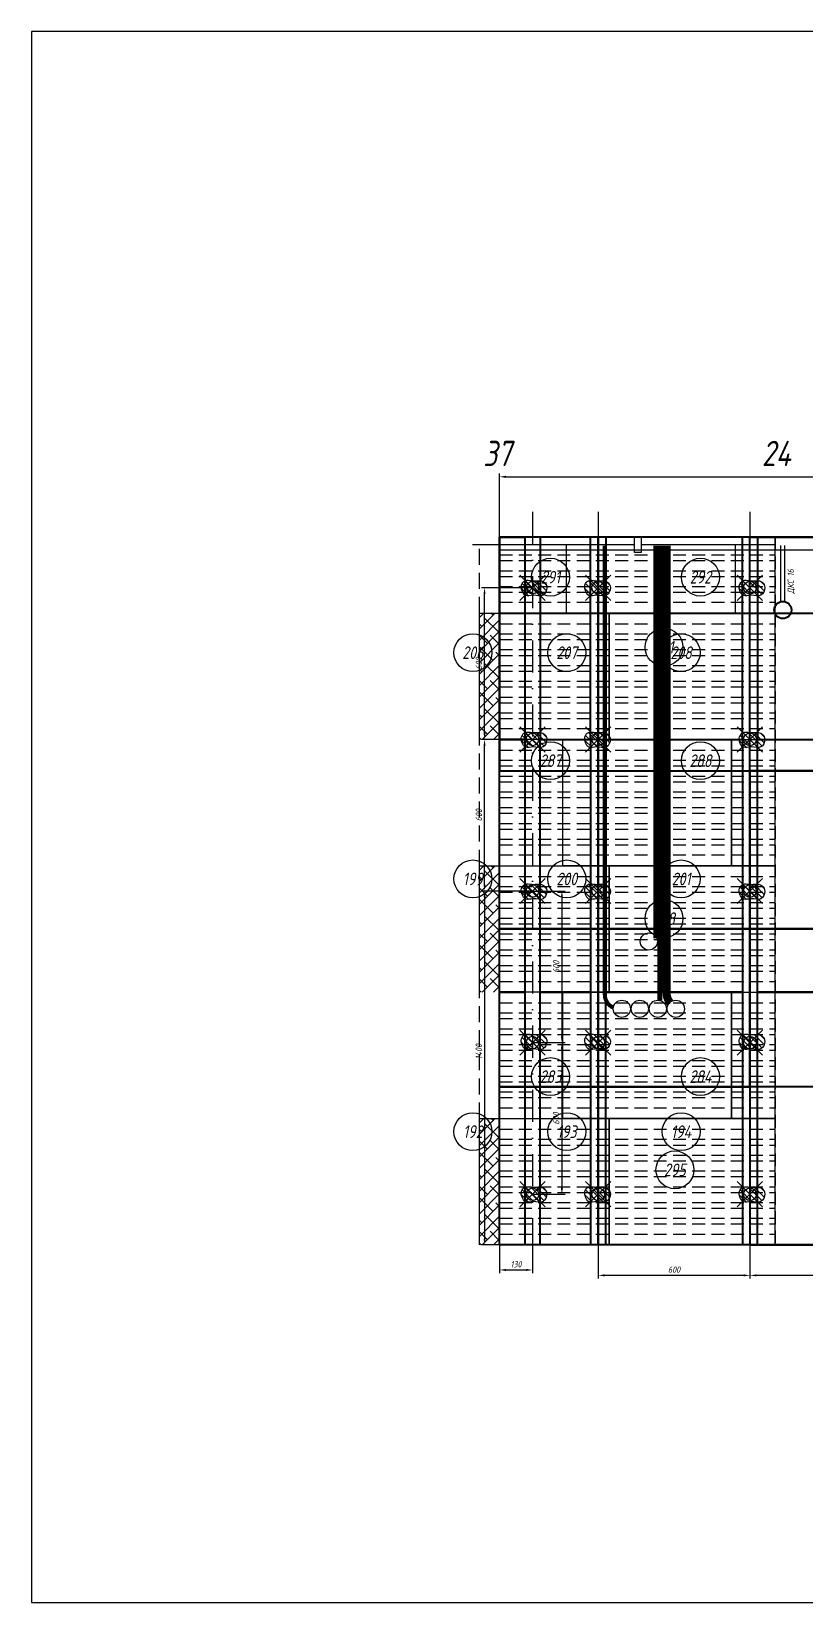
# Model space of a CAD drawing. Header units: millimetres. Extents: x -58926 to 122586, y -58688 to 8347.
# Drawn here: x 116193 to 119251, y -1320 to 4896 of the extents above; entities that cross this region are included whole.
import ezdxf
from ezdxf.enums import TextEntityAlignment as Align

# ---------------------------------------------------------------- set-up
doc = ezdxf.new("R2010")
doc.units = ezdxf.units.MM
doc.header["$PDMODE"] = 35
doc.header["$PDSIZE"] = 50
doc.linetypes.add('DASHDOT', pattern=[25.4, 12.7, -6.35, 0, -6.35])
doc.linetypes.add('DASHED', pattern=[19.05, 12.7, -6.35])
for name, color, linetype in [('01 Черновое', 7, 'Continuous'), ('02 Розетки', 7, 'Continuous'), ('02 ЭОМ и СС', 7, 'Continuous'), ('03 Потолок', 7, 'Continuous'), ('04 Освещение', 7, 'Continuous'), ('05 Слаботочка', 7, 'Continuous'), ('101 Крепление', 7, 'Continuous'), ('101 Крепление размеры', 7, 'Continuous'), ('102 Звукоизоляция', 7, 'Continuous'), ('103 ГВЛ слой 1', 7, 'Continuous'), ('104 ГВЛ слой 2', 7, 'Continuous')]:
    doc.layers.add(name, color=color, linetype=linetype)
doc.layers.add('100 noprint', color=1, linetype='Continuous', plot=False)
doc.styles.get("Standard").update_dxf_attribs({"font": 'arial.ttf'})
doc.styles.add('ГОСТ-ISOCPEUR', font='isocpeui.ttf', dxfattribs={"width": 0.8})
doc.dimstyles.new('ISO-25', dxfattribs={"dimtxt": 2.5, "dimasz": 2.5, "dimexe": 1.25, "dimexo": 0.625, "dimtad": 1, "dimtxsty": 'Standard', "dimcen": 2.5, "dimadec": 0, "dimazin": 0, "dimtfac": 1, "dimtmove": 0, "dimatfit": 3, "dimfxl": 1, "dimarcsym": 0})

# ---------------------------------------------------------------- blocks, each defined once
blk = doc.blocks.new('*D393')
at = {"layer": '101 Крепление размеры', "color": 0, "lineweight": -2}
for p, q in [((118174.7, 1495.2), (117972.5, 1495.2)), ((117985, 1470.2), (117985, 120.2)), ((118174.7, 95.2), (117972.5, 95.2))]:
    blk.add_line(p, q, dxfattribs=at)
at = {"layer": '101 Крепление размеры', "color": 0}
for points in [[(117989.2, 1470.2), (117980.9, 1470.2), (117985, 1495.2)], [(117980.9, 120.2), (117989.2, 120.2), (117985, 95.2)]]:
    blk.add_solid(points, dxfattribs=at)
at = {"layer": 'Defpoints', "color": 0}
for p in [(118174.7, 1495.2), (117985, 95.2), (118174.7, 95.2)]:
    blk.add_point(p, dxfattribs=at)
at = {"layer": '101 Крепление размеры', "color": 0, "insert": (117962.5, 859.7), "char_height": 25, "attachment_point": 5, "rotation": 90, "style": 'ГОСТ-ISOCPEUR'}
blk.add_mtext('1400', dxfattribs=at)
blk = doc.blocks.new('*D394')
at = {"layer": '101 Крепление размеры', "color": 0, "lineweight": -2}
for p, q in [((118174.7, 2095.2), (117972.5, 2095.2)), ((117985, 1520.2), (117985, 2070.2)), ((118174.7, 1495.2), (117972.5, 1495.2))]:
    blk.add_line(p, q, dxfattribs=at)
at = {"layer": '101 Крепление размеры', "color": 0}
for points in [[(117989.2, 2070.2), (117980.9, 2070.2), (117985, 2095.2)], [(117980.9, 1520.2), (117989.2, 1520.2), (117985, 1495.2)]]:
    blk.add_solid(points, dxfattribs=at)
at = {"layer": 'Defpoints', "color": 0}
for p in [(117985, 2095.2), (118174.7, 2095.2), (118174.7, 1495.2)]:
    blk.add_point(p, dxfattribs=at)
at = {"layer": '101 Крепление размеры', "color": 0, "insert": (117962.5, 1795.2), "char_height": 25, "attachment_point": 5, "rotation": 90, "style": 'ГОСТ-ISOCPEUR'}
blk.add_mtext('600', dxfattribs=at)
blk = doc.blocks.new('*D395')
at = {"layer": '101 Крепление размеры', "color": 0, "lineweight": -2}
for p, q in [((118174.7, 2695.2), (117972.5, 2695.2)), ((117985, 2120.2), (117985, 2670.2)), ((118174.7, 2095.2), (117972.5, 2095.2))]:
    blk.add_line(p, q, dxfattribs=at)
at = {"layer": '101 Крепление размеры', "color": 0}
for points in [[(117989.2, 2670.2), (117980.9, 2670.2), (117985, 2695.2)], [(117980.9, 2120.2), (117989.2, 2120.2), (117985, 2095.2)]]:
    blk.add_solid(points, dxfattribs=at)
at = {"layer": 'Defpoints', "color": 0}
for p in [(117985, 2695.2), (118174.7, 2695.2), (118174.7, 2095.2)]:
    blk.add_point(p, dxfattribs=at)
at = {"layer": '101 Крепление размеры', "color": 0, "insert": (117962.5, 2395.2), "char_height": 25, "attachment_point": 5, "rotation": 90, "style": 'ГОСТ-ISOCPEUR'}
blk.add_mtext('600', dxfattribs=at)
blk = doc.blocks.new('*D396')
at = {"layer": '101 Крепление размеры', "color": 0, "lineweight": -2}
for p, q in [((118174.1, 1495.2), (118303.4, 1495.2)), ((118290.9, 1470.2), (118290.9, 920.2)), ((118174.7, 895.2), (118303.4, 895.2))]:
    blk.add_line(p, q, dxfattribs=at)
at = {"layer": '101 Крепление размеры', "color": 0}
for points in [[(118295.1, 1470.2), (118286.7, 1470.2), (118290.9, 1495.2)], [(118286.7, 920.2), (118295.1, 920.2), (118290.9, 895.2)]]:
    blk.add_solid(points, dxfattribs=at)
at = {"layer": 'Defpoints', "color": 0}
for p in [(118174.1, 1495.2), (118174.7, 895.2), (118290.9, 895.2)]:
    blk.add_point(p, dxfattribs=at)
at = {"layer": '101 Крепление размеры', "color": 0, "insert": (118268.4, 1195.2), "char_height": 25, "attachment_point": 5, "rotation": 90, "style": 'ГОСТ-ISOCPEUR'}
blk.add_mtext('600', dxfattribs=at)
blk = doc.blocks.new('*D397')
at = {"layer": '101 Крепление размеры', "color": 0, "lineweight": -2}
for p, q in [((118174.7, 895.2), (118303.4, 895.2)), ((118290.9, 870.2), (118290.9, 320.2)), ((118174.7, 295.2), (118303.4, 295.2))]:
    blk.add_line(p, q, dxfattribs=at)
at = {"layer": '101 Крепление размеры', "color": 0}
for points in [[(118295.1, 870.2), (118286.7, 870.2), (118290.9, 895.2)], [(118286.7, 320.2), (118295.1, 320.2), (118290.9, 295.2)]]:
    blk.add_solid(points, dxfattribs=at)
at = {"layer": 'Defpoints', "color": 0}
for p in [(118174.7, 895.2), (118174.7, 295.2), (118290.9, 295.2)]:
    blk.add_point(p, dxfattribs=at)
at = {"layer": '101 Крепление размеры', "color": 0, "insert": (118268.4, 595.2), "char_height": 25, "attachment_point": 5, "rotation": 90, "style": 'ГОСТ-ISOCPEUR'}
blk.add_mtext('600', dxfattribs=at)
blk = doc.blocks.new('*D398')
at = {"layer": '101 Крепление размеры', "color": 0, "lineweight": -2}
for p, q in [((118044.7, 95.2), (118044.7, -16.8)), ((118174.7, 95.2), (118174.7, -16.8)), ((118069.7, -4.3), (118149.7, -4.3))]:
    blk.add_line(p, q, dxfattribs=at)
at = {"layer": '101 Крепление размеры', "color": 0}
for points in [[(118069.7, -0.1), (118069.7, -8.4), (118044.7, -4.3)], [(118149.7, -8.4), (118149.7, -0.1), (118174.7, -4.3)]]:
    blk.add_solid(points, dxfattribs=at)
at = {"layer": 'Defpoints', "color": 0}
for p in [(118044.7, 95.2), (118174.7, 95.2), (118174.7, -4.3)]:
    blk.add_point(p, dxfattribs=at)
at = {"layer": '101 Крепление размеры', "color": 0, "insert": (118109.7, 18.2), "char_height": 25, "attachment_point": 5, "style": 'ГОСТ-ISOCPEUR'}
blk.add_mtext('130', dxfattribs=at)
blk = doc.blocks.new('*D402')
at = {"layer": '101 Крепление размеры', "color": 0, "lineweight": -2}
for p, q in [((119034.7, 95.2), (119034.7, -38.2)), ((119634.7, 95.2), (119634.7, -38.2)), ((119609.7, -25.7), (119059.7, -25.7))]:
    blk.add_line(p, q, dxfattribs=at)
at = {"layer": '101 Крепление размеры', "color": 0}
for points in [[(119059.7, -21.5), (119059.7, -29.8), (119034.7, -25.7)], [(119609.7, -29.8), (119609.7, -21.5), (119634.7, -25.7)]]:
    blk.add_solid(points, dxfattribs=at)
at = {"layer": 'Defpoints', "color": 0}
for p in [(119034.7, 95.2), (119634.7, 95.2), (119034.7, -25.7)]:
    blk.add_point(p, dxfattribs=at)
at = {"layer": '101 Крепление размеры', "color": 0, "insert": (119334.7, -3.2), "char_height": 25, "attachment_point": 5, "style": 'ГОСТ-ISOCPEUR'}
blk.add_mtext('600', dxfattribs=at)
blk = doc.blocks.new('*D403')
at = {"layer": '101 Крепление размеры', "color": 0, "lineweight": -2}
for p, q in [((118434.7, 95.2), (118434.7, -38.2)), ((119034.7, 95.2), (119034.7, -38.2)), ((119009.7, -25.7), (118459.7, -25.7))]:
    blk.add_line(p, q, dxfattribs=at)
at = {"layer": '101 Крепление размеры', "color": 0}
for points in [[(118459.7, -21.5), (118459.7, -29.8), (118434.7, -25.7)], [(119009.7, -29.8), (119009.7, -21.5), (119034.7, -25.7)]]:
    blk.add_solid(points, dxfattribs=at)
at = {"layer": 'Defpoints', "color": 0}
for p in [(118434.7, 95.2), (119034.7, 95.2), (118434.7, -25.7)]:
    blk.add_point(p, dxfattribs=at)
at = {"layer": '101 Крепление размеры', "color": 0, "insert": (118734.7, -3.2), "char_height": 25, "attachment_point": 5, "style": 'ГОСТ-ISOCPEUR'}
blk.add_mtext('600', dxfattribs=at)
blk = doc.blocks.new('*D418')
at = {"layer": '01 Черновое', "color": 0, "lineweight": -2}
for p, q in [((118044.7, 2895.2), (118044.7, 3146.6)), ((118069.7, 3134.1), (120939.7, 3134.1)), ((120964.7, 2895.2), (120964.7, 3146.6))]:
    blk.add_line(p, q, dxfattribs=at)
at = {"layer": '01 Черновое', "color": 0}
for points in [[(118069.7, 3138.3), (118069.7, 3129.9), (118044.7, 3134.1)], [(120939.7, 3129.9), (120939.7, 3138.3), (120964.7, 3134.1)]]:
    blk.add_solid(points, dxfattribs=at)
at = {"layer": 'Defpoints', "color": 0}
for p in [(120964.7, 3134.1), (118044.7, 2895.2), (120964.7, 2895.2)]:
    blk.add_point(p, dxfattribs=at)
at = {"layer": '01 Черновое', "color": 0, "insert": (119504.7, 3156.6), "char_height": 25, "attachment_point": 5, "style": 'ГОСТ-ISOCPEUR'}
blk.add_mtext('2920', dxfattribs=at)

msp = doc.modelspace()

# ---------------------------------------------------------------- hatches: boundary and pattern name
at = {"layer": '01 Черновое'}
h = msp.add_hatch(dxfattribs=at)
h.set_pattern_fill('ANSI38', color=256, scale=10, style=0)
h.set_pattern_definition([(45, (52036.19, 70858.977), (-22.45064, 22.45064), []), (135, (52036.19, 70858.977), (-67.351921, 22.45064), [79.375, -47.625])])
h.paths.add_polyline_path([(118044.702, 2095.176), (118044.702, 2595.176), (117964.702, 2595.176), (117964.702, 2095.176)])
h = msp.add_hatch(dxfattribs=at)
h.set_pattern_fill('ANSI38', color=256, scale=10, style=0)
h.set_pattern_definition([(45, (52036.19, 69858.977), (-22.45064, 22.45064), []), (135, (52036.19, 69858.977), (-67.351921, 22.45064), [79.375, -47.625])])
h.paths.add_polyline_path([(118044.702, 1095.176), (118044.702, 1595.176), (117964.702, 1595.176), (117964.702, 1095.176)])
h = msp.add_hatch(dxfattribs=at)
h.set_pattern_fill('ANSI38', color=256, scale=10, style=0)
h.set_pattern_definition([(45, (52036.19, 68858.977), (-22.45064, 22.45064), []), (135, (52036.19, 68858.977), (-67.351921, 22.45064), [79.375, -47.625])])
h.paths.add_polyline_path([(118044.702, 95.176), (118044.702, 595.176), (117964.702, 595.176), (117964.702, 95.176)])
at = {"layer": '101 Крепление'}
h = msp.add_hatch(dxfattribs=at)
h.set_pattern_fill('ANSI31', color=5, scale=5, angle=180, style=0)
h.set_pattern_definition([(135, (118392.691, 162.156), (11.22532, 11.22532), [])])
edge = h.paths.add_edge_path()
edge.add_spline(control_points=[(118231.854, 2695.519), (118231.854, 2703.549), (118217.055, 2729.354), (118179.539, 2718.651), (118145.486, 2728.524), (118127.637, 2705.809), (118131.771, 2683.132), (118146.626, 2657.215), (118180.416, 2671.062), (118218.143, 2654.421), (118231.854, 2684.303), (118231.854, 2695.519)], knot_values=[0, 0, 0, 0, 24.09039364, 73.18784754, 99.9877853, 121.68889408, 145.29658819, 167.74643755, 198.18583422, 237.51289388, 271.16090154, 271.16090154, 271.16090154, 271.16090154], degree=3, periodic=1)
h = msp.add_hatch(dxfattribs=at)
h.set_pattern_fill('ANSI31', color=5, scale=5, angle=180, style=0)
h.set_pattern_definition([(135, (118643.547, 162.156), (11.22532, 11.22532), [])])
edge = h.paths.add_edge_path()
edge.add_spline(control_points=[(118482.71, 2695.519), (118482.71, 2703.549), (118467.911, 2729.354), (118430.396, 2718.651), (118396.342, 2728.524), (118378.493, 2705.809), (118382.627, 2683.132), (118397.482, 2657.215), (118431.272, 2671.062), (118468.999, 2654.421), (118482.71, 2684.303), (118482.71, 2695.519)], knot_values=[0, 0, 0, 0, 24.09039364, 73.18784754, 99.9877853, 121.68889408, 145.29658819, 167.74643755, 198.18583422, 237.51289388, 271.16090154, 271.16090154, 271.16090154, 271.16090154], degree=3, periodic=1)
h = msp.add_hatch(dxfattribs=at)
h.set_pattern_fill('ANSI31', color=5, scale=5, angle=180, style=0)
h.set_pattern_definition([(135, (119254.504, 162.156), (11.22532, 11.22532), [])])
edge = h.paths.add_edge_path()
edge.add_spline(control_points=[(119093.666, 2695.519), (119093.666, 2703.549), (119078.867, 2729.354), (119041.352, 2718.651), (119007.299, 2728.524), (118989.449, 2705.809), (118993.583, 2683.132), (119008.438, 2657.215), (119042.229, 2671.062), (119079.956, 2654.421), (119093.666, 2684.303), (119093.666, 2695.519)], knot_values=[0, 0, 0, 0, 24.09039364, 73.18784754, 99.9877853, 121.68889408, 145.29658819, 167.74643755, 198.18583422, 237.51289388, 271.16090154, 271.16090154, 271.16090154, 271.16090154], degree=3, periodic=1)
h = msp.add_hatch(dxfattribs=at)
h.set_pattern_fill('ANSI31', color=5, scale=5, angle=180, style=0)
h.set_pattern_definition([(135, (118392.691, -438.432), (11.22532, 11.22532), [])])
edge = h.paths.add_edge_path()
edge.add_spline(control_points=[(118231.854, 2094.93), (118231.854, 2102.96), (118217.055, 2128.766), (118179.539, 2118.062), (118145.486, 2127.935), (118127.637, 2105.221), (118131.771, 2082.544), (118146.626, 2056.626), (118180.416, 2070.473), (118218.143, 2053.833), (118231.854, 2083.714), (118231.854, 2094.93)], knot_values=[0, 0, 0, 0, 24.09039364, 73.18784754, 99.9877853, 121.68889408, 145.29658819, 167.74643755, 198.18583422, 237.51289388, 271.16090154, 271.16090154, 271.16090154, 271.16090154], degree=3, periodic=1)
h = msp.add_hatch(dxfattribs=at)
h.set_pattern_fill('ANSI31', color=5, scale=5, angle=180, style=0)
h.set_pattern_definition([(135, (118643.547, -438.432), (11.22532, 11.22532), [])])
edge = h.paths.add_edge_path()
edge.add_spline(control_points=[(118482.71, 2094.93), (118482.71, 2102.96), (118467.911, 2128.766), (118430.396, 2118.062), (118396.342, 2127.935), (118378.493, 2105.221), (118382.627, 2082.544), (118397.482, 2056.626), (118431.272, 2070.473), (118468.999, 2053.833), (118482.71, 2083.714), (118482.71, 2094.93)], knot_values=[0, 0, 0, 0, 24.09039364, 73.18784754, 99.9877853, 121.68889408, 145.29658819, 167.74643755, 198.18583422, 237.51289388, 271.16090154, 271.16090154, 271.16090154, 271.16090154], degree=3, periodic=1)
h = msp.add_hatch(dxfattribs=at)
h.set_pattern_fill('ANSI31', color=5, scale=5, angle=180, style=0)
h.set_pattern_definition([(135, (119254.504, -438.432), (11.22532, 11.22532), [])])
edge = h.paths.add_edge_path()
edge.add_spline(control_points=[(119093.666, 2094.93), (119093.666, 2102.96), (119078.867, 2128.766), (119041.352, 2118.062), (119007.299, 2127.935), (118989.449, 2105.221), (118993.583, 2082.544), (119008.438, 2056.626), (119042.229, 2070.473), (119079.956, 2053.833), (119093.666, 2083.714), (119093.666, 2094.93)], knot_values=[0, 0, 0, 0, 24.09039364, 73.18784754, 99.9877853, 121.68889408, 145.29658819, 167.74643755, 198.18583422, 237.51289388, 271.16090154, 271.16090154, 271.16090154, 271.16090154], degree=3, periodic=1)
h = msp.add_hatch(dxfattribs=at)
h.set_pattern_fill('ANSI31', color=5, scale=5, angle=180, style=0)
h.set_pattern_definition([(135, (118392.691, -1039.02), (11.22532, 11.22532), [])])
edge = h.paths.add_edge_path()
edge.add_spline(control_points=[(118231.854, 1494.342), (118231.854, 1502.372), (118217.055, 1528.177), (118179.539, 1517.474), (118145.486, 1527.347), (118127.637, 1504.633), (118131.771, 1481.955), (118146.626, 1456.038), (118180.416, 1469.885), (118218.143, 1453.244), (118231.854, 1483.126), (118231.854, 1494.342)], knot_values=[0, 0, 0, 0, 24.09039364, 73.18784754, 99.9877853, 121.68889408, 145.29658819, 167.74643755, 198.18583422, 237.51289388, 271.16090154, 271.16090154, 271.16090154, 271.16090154], degree=3, periodic=1)
h = msp.add_hatch(dxfattribs=at)
h.set_pattern_fill('ANSI31', color=5, scale=5, angle=180, style=0)
h.set_pattern_definition([(135, (118643.547, -1039.02), (11.22532, 11.22532), [])])
edge = h.paths.add_edge_path()
edge.add_spline(control_points=[(118482.71, 1494.342), (118482.71, 1502.372), (118467.911, 1528.177), (118430.396, 1517.474), (118396.342, 1527.347), (118378.493, 1504.633), (118382.627, 1481.955), (118397.482, 1456.038), (118431.272, 1469.885), (118468.999, 1453.244), (118482.71, 1483.126), (118482.71, 1494.342)], knot_values=[0, 0, 0, 0, 24.09039364, 73.18784754, 99.9877853, 121.68889408, 145.29658819, 167.74643755, 198.18583422, 237.51289388, 271.16090154, 271.16090154, 271.16090154, 271.16090154], degree=3, periodic=1)
h = msp.add_hatch(dxfattribs=at)
h.set_pattern_fill('ANSI31', color=5, scale=5, angle=180, style=0)
h.set_pattern_definition([(135, (119254.504, -1039.02), (11.22532, 11.22532), [])])
edge = h.paths.add_edge_path()
edge.add_spline(control_points=[(119093.666, 1494.342), (119093.666, 1502.372), (119078.867, 1528.177), (119041.352, 1517.474), (119007.299, 1527.347), (118989.449, 1504.633), (118993.583, 1481.955), (119008.438, 1456.038), (119042.229, 1469.885), (119079.956, 1453.244), (119093.666, 1483.126), (119093.666, 1494.342)], knot_values=[0, 0, 0, 0, 24.09039364, 73.18784754, 99.9877853, 121.68889408, 145.29658819, 167.74643755, 198.18583422, 237.51289388, 271.16090154, 271.16090154, 271.16090154, 271.16090154], degree=3, periodic=1)
h = msp.add_hatch(dxfattribs=at)
h.set_pattern_fill('ANSI31', color=5, scale=5, angle=180, style=0)
h.set_pattern_definition([(135, (118392.691, -1633.287), (11.22532, 11.22532), [])])
edge = h.paths.add_edge_path()
edge.add_spline(control_points=[(118231.854, 900.076), (118231.854, 908.106), (118217.055, 933.911), (118179.539, 923.208), (118145.486, 933.081), (118127.637, 910.366), (118131.771, 887.689), (118146.626, 861.772), (118180.416, 875.619), (118218.143, 858.978), (118231.854, 888.86), (118231.854, 900.076)], knot_values=[0, 0, 0, 0, 24.09039364, 73.18784754, 99.9877853, 121.68889408, 145.29658819, 167.74643755, 198.18583422, 237.51289388, 271.16090154, 271.16090154, 271.16090154, 271.16090154], degree=3, periodic=1)
h = msp.add_hatch(dxfattribs=at)
h.set_pattern_fill('ANSI31', color=5, scale=5, angle=180, style=0)
h.set_pattern_definition([(135, (118643.547, -1633.287), (11.22532, 11.22532), [])])
edge = h.paths.add_edge_path()
edge.add_spline(control_points=[(118482.71, 900.076), (118482.71, 908.106), (118467.911, 933.911), (118430.396, 923.208), (118396.342, 933.081), (118378.493, 910.366), (118382.627, 887.689), (118397.482, 861.772), (118431.272, 875.619), (118468.999, 858.978), (118482.71, 888.86), (118482.71, 900.076)], knot_values=[0, 0, 0, 0, 24.09039364, 73.18784754, 99.9877853, 121.68889408, 145.29658819, 167.74643755, 198.18583422, 237.51289388, 271.16090154, 271.16090154, 271.16090154, 271.16090154], degree=3, periodic=1)
h = msp.add_hatch(dxfattribs=at)
h.set_pattern_fill('ANSI31', color=5, scale=5, angle=180, style=0)
h.set_pattern_definition([(135, (119254.504, -1633.287), (11.22532, 11.22532), [])])
edge = h.paths.add_edge_path()
edge.add_spline(control_points=[(119093.666, 900.076), (119093.666, 908.106), (119078.867, 933.911), (119041.352, 923.208), (119007.299, 933.081), (118989.449, 910.366), (118993.583, 887.689), (119008.438, 861.772), (119042.229, 875.619), (119079.956, 858.978), (119093.666, 888.86), (119093.666, 900.076)], knot_values=[0, 0, 0, 0, 24.09039364, 73.18784754, 99.9877853, 121.68889408, 145.29658819, 167.74643755, 198.18583422, 237.51289388, 271.16090154, 271.16090154, 271.16090154, 271.16090154], degree=3, periodic=1)
h = msp.add_hatch(dxfattribs=at)
h.set_pattern_fill('ANSI31', color=5, scale=5, angle=180, style=0)
h.set_pattern_definition([(135, (118392.691, -2237.036), (11.22532, 11.22532), [])])
edge = h.paths.add_edge_path()
edge.add_spline(control_points=[(118231.854, 296.326), (118231.854, 304.357), (118217.055, 330.162), (118179.539, 319.459), (118145.486, 329.331), (118127.637, 306.617), (118131.771, 283.94), (118146.626, 258.022), (118180.416, 271.87), (118218.143, 255.229), (118231.854, 285.11), (118231.854, 296.326)], knot_values=[0, 0, 0, 0, 24.09039364, 73.18784754, 99.9877853, 121.68889408, 145.29658819, 167.74643755, 198.18583422, 237.51289388, 271.16090154, 271.16090154, 271.16090154, 271.16090154], degree=3, periodic=1)
h = msp.add_hatch(dxfattribs=at)
h.set_pattern_fill('ANSI31', color=5, scale=5, angle=180, style=0)
h.set_pattern_definition([(135, (118643.547, -2237.036), (11.22532, 11.22532), [])])
edge = h.paths.add_edge_path()
edge.add_spline(control_points=[(118482.71, 296.326), (118482.71, 304.357), (118467.911, 330.162), (118430.396, 319.459), (118396.342, 329.331), (118378.493, 306.617), (118382.627, 283.94), (118397.482, 258.022), (118431.272, 271.87), (118468.999, 255.229), (118482.71, 285.11), (118482.71, 296.326)], knot_values=[0, 0, 0, 0, 24.09039364, 73.18784754, 99.9877853, 121.68889408, 145.29658819, 167.74643755, 198.18583422, 237.51289388, 271.16090154, 271.16090154, 271.16090154, 271.16090154], degree=3, periodic=1)
h = msp.add_hatch(dxfattribs=at)
h.set_pattern_fill('ANSI31', color=5, scale=5, angle=180, style=0)
h.set_pattern_definition([(135, (119254.504, -2237.036), (11.22532, 11.22532), [])])
edge = h.paths.add_edge_path()
edge.add_spline(control_points=[(119093.666, 296.326), (119093.666, 304.357), (119078.867, 330.162), (119041.352, 319.459), (119007.299, 329.331), (118989.449, 306.617), (118993.583, 283.94), (119008.438, 258.022), (119042.229, 271.87), (119079.956, 255.229), (119093.666, 285.11), (119093.666, 296.326)], knot_values=[0, 0, 0, 0, 24.09039364, 73.18784754, 99.9877853, 121.68889408, 145.29658819, 167.74643755, 198.18583422, 237.51289388, 271.16090154, 271.16090154, 271.16090154, 271.16090154], degree=3, periodic=1)

# ---------------------------------------------------------------- linework, layer by layer
at = {"layer": '01 Черновое', "linetype": 'DASHDOT', "ltscale": 10}
for p, q in [((118174.702, 2995.176), (118174.702, -4.283)), ((118434.702, 2995.176), (118434.702, -4.283)), ((119034.702, 2995.176), (119034.702, -4.283))]:
    msp.add_line(p, q, dxfattribs=at)
at = {"layer": '01 Черновое'}
for p, q in [((118577.782, 2865.176), (117937.782, 2865.176)), ((119134.702, 2865.176), (118604.782, 2865.176)), ((119134.702, 95.176), (119134.702, 2895.176)), ((117964.702, 2095.176), (117964.702, 2595.176)), ((117964.702, 2595.176), (118044.702, 2595.176)), ((117964.702, 2595.176), (118044.702, 2595.176)), ((117964.702, 2095.176), (117964.702, 2595.176)), ((117964.702, 2595.176), (118044.702, 2595.176)), ((118044.702, 2095.176), (118044.702, 2595.176)), ((118044.702, 2095.176), (118044.702, 2595.176)), ((118477.702, 2595.176), (119134.702, 2595.176)), ((118477.702, 2095.176), (118477.702, 2595.176)), ((118477.702, 2595.176), (119134.702, 2595.176)), ((118477.702, 2595.176), (119134.702, 2595.176)), ((117964.702, 1095.176), (117964.702, 1595.176)), ((117964.702, 1595.176), (118044.702, 1595.176)), ((117964.702, 1595.176), (118044.702, 1595.176)), ((117964.702, 1095.176), (117964.702, 1595.176)), ((117964.702, 1595.176), (118044.702, 1595.176)), ((118044.702, 1095.176), (118044.702, 1595.176)), ((118477.702, 1595.176), (119134.702, 1595.176)), ((118477.702, 1095.176), (118477.702, 1595.176)), ((118477.702, 1595.176), (119134.702, 1595.176)), ((118477.702, 1595.176), (119134.702, 1595.176)), ((117964.702, 595.176), (118044.702, 595.176)), ((117964.702, 95.176), (117964.702, 595.176)), ((118044.702, 95.176), (118044.702, 595.176)), ((118477.702, 595.176), (119134.702, 595.176)), ((118477.702, 95.176), (118477.702, 595.176))]:
    msp.add_line(p, q, dxfattribs=at)
at = {"layer": '01 Черновое', "linetype": 'DASHED', "ltscale": 5}
for p, q in [((117964.702, 2595.176), (117964.702, 2865.176)), ((118044.702, 2595.176), (118044.702, 2865.176)), ((117964.702, 1595.176), (117964.702, 2095.176)), ((118044.702, 1595.176), (118044.702, 2095.176)), ((117964.702, 595.176), (117964.702, 1095.176)), ((118044.702, 595.176), (118044.702, 1095.176))]:
    msp.add_line(p, q, dxfattribs=at)
at = {"layer": '01 Черновое'}
for points in [[(118044.702, 95.176), (118044.702, 2895.176), (120964.702, 2895.176), (120964.702, 95.176)], [(118294.702, 2095.176), (118961.702, 2095.176), (118961.702, 1595.176), (118294.702, 1595.176)], [(118294.702, 1095.176), (118961.702, 1095.176), (118961.702, 595.176), (118294.702, 595.176)]]:
    msp.add_lwpolyline(points, close=True, dxfattribs=at)
for points in [[(118976.702, 2865.176), (118976.702, 2595.176), (118309.702, 2595.176), (118309.702, 2865.176)], [(118044.702, 2595.176), (118477.702, 2595.176), (118477.702, 2095.176), (118044.702, 2095.176)], [(119134.702, 1595.176), (118961.702, 1595.176), (118961.702, 2095.176), (119134.702, 2095.176)], [(118044.702, 1595.176), (118477.702, 1595.176), (118477.702, 1095.176), (118044.702, 1095.176)], [(119134.702, 595.176), (118961.702, 595.176), (118961.702, 1095.176), (119134.702, 1095.176)], [(118044.702, 595.176), (118477.702, 595.176), (118477.702, 95.176), (118044.702, 95.176)]]:
    msp.add_lwpolyline(points, dxfattribs=at)
at = {"layer": '01 Черновое', "flags": 128}
msp.add_lwpolyline([(118604.782, 2835.176), (118577.782, 2835.176), (118577.782, 2895.176), (118604.782, 2895.176)], close=True, dxfattribs=at)
at = {"layer": '02 Розетки', "const_width": 20, "flags": 128}
msp.add_lwpolyline([(118678.702, 1062.097), (118678.702, 2862.176)], dxfattribs=at)
at = {"layer": '02 Розетки'}
for centre in [(118599.202, 1029.176), (118670.202, 1029.176)]:
    msp.add_circle(centre, 34, dxfattribs=at)
at = {"layer": '02 ЭОМ и СС'}
for p, q in [((119156.702, 2640.222), (119156.702, 2862.176)), ((119172.702, 2640.222), (119172.702, 2862.176))]:
    msp.add_line(p, q, dxfattribs=at)
at = {"layer": '02 ЭОМ и СС', "const_width": 16, "flags": 128}
for points in [[(118494.512, 1033.76, -0.29933202), (118460.702, 1085.176), (118460.702, 2862.176)], [(118712.827, 1047.908, -0.17228462), (118696.702, 1093.318), (118696.702, 2862.176)]]:
    msp.add_lwpolyline(points, format="xyb", dxfattribs=at)
at = {"layer": '02 ЭОМ и СС', "flags": 128}
for points, const_width in [([(118660.702, 1307.563), (118660.702, 2862.176)], 16), ([(118678.702, 1062.097), (118678.702, 2862.176)], 20)]:
    msp.add_lwpolyline(points, dxfattribs=dict(at, const_width=const_width))
at = {"layer": '02 ЭОМ и СС', "const_width": 16}
msp.add_lwpolyline([(118725.244, 1057.999, -0.17228462), (118712.702, 1093.318), (118712.702, 2862.176)], format="xyb", dxfattribs=at)
at = {"layer": '02 ЭОМ и СС', "lineweight": 40}
msp.add_circle((119164.702, 2607.176), 34, dxfattribs=at)
at = {"layer": '02 ЭОМ и СС'}
for centre in [(118634.702, 1295.562), (118528.202, 1029.176), (118599.202, 1029.176), (118670.202, 1029.176), (118741.202, 1029.176)]:
    msp.add_circle(centre, 34, dxfattribs=at)
at = {"layer": '03 Потолок', "lineweight": -2}
msp.add_line((118044.702, 2845.176), (120600.702, 2845.176), dxfattribs=at)
at = {"layer": '04 Освещение', "const_width": 16, "flags": 128}
msp.add_lwpolyline([(118660.702, 1307.563), (118660.702, 2862.176)], dxfattribs=at)
msp.add_lwpolyline([(118712.827, 1047.908, -0.17228462), (118696.702, 1093.318), (118696.702, 2862.176)], format="xyb", dxfattribs=at)
at = {"layer": '04 Освещение', "const_width": 16}
msp.add_lwpolyline([(118725.244, 1057.999, -0.17228462), (118712.702, 1093.318), (118712.702, 2862.176)], format="xyb", dxfattribs=at)
at = {"layer": '04 Освещение'}
for centre in [(118634.702, 1295.562), (118741.202, 1029.176)]:
    msp.add_circle(centre, 34, dxfattribs=at)
at = {"layer": '05 Слаботочка'}
for p, q in [((119156.702, 2640.222), (119156.702, 2862.176)), ((119172.702, 2640.222), (119172.702, 2862.176))]:
    msp.add_line(p, q, dxfattribs=at)
at = {"layer": '05 Слаботочка', "const_width": 16, "flags": 128}
msp.add_lwpolyline([(118494.512, 1033.76, -0.29933202), (118460.702, 1085.176), (118460.702, 2862.176)], format="xyb", dxfattribs=at)
at = {"layer": '05 Слаботочка', "lineweight": 40}
msp.add_circle((119164.702, 2607.176), 34, dxfattribs=at)
at = {"layer": '05 Слаботочка'}
msp.add_circle((118528.202, 1029.176), 34, dxfattribs=at)
at = {"layer": '100 noprint', "linetype": 'DASHED', "ltscale": 4}
for p, q in [((119134.702, 2895.176), (119134.702, 95.176)), ((118044.702, 2825.176), (119134.702, 2825.176)), ((118044.702, 2802.676), (119134.702, 2802.676)), ((118044.702, 2762.676), (119134.702, 2762.676)), ((118044.702, 2740.176), (119134.702, 2740.176)), ((118044.702, 2700.176), (119134.702, 2700.176)), ((118044.702, 2677.676), (119134.702, 2677.676)), ((118044.702, 2637.676), (119134.702, 2637.676)), ((118044.702, 2552.676), (119134.702, 2552.676)), ((118044.702, 2512.676), (119134.702, 2512.676)), ((118044.702, 2490.176), (119134.702, 2490.176)), ((118044.702, 2450.176), (119134.702, 2450.176)), ((118044.702, 2427.676), (119134.702, 2427.676)), ((118044.702, 2387.676), (119134.702, 2387.676)), ((118044.702, 2365.176), (119134.702, 2365.176)), ((118044.702, 2325.176), (119134.702, 2325.176)), ((118044.702, 2302.676), (119134.702, 2302.676)), ((118044.702, 2262.676), (119134.702, 2262.676)), ((118044.702, 2240.176), (119134.702, 2240.176)), ((118044.702, 2200.176), (119134.702, 2200.176)), ((118044.702, 2177.676), (119134.702, 2177.676)), ((118044.702, 2137.676), (119134.702, 2137.676)), ((118044.702, 2052.676), (119134.702, 2052.676)), ((118044.702, 2012.676), (119134.702, 2012.676)), ((118044.702, 1990.176), (119134.702, 1990.176)), ((118044.702, 1950.176), (119134.702, 1950.176)), ((118044.702, 1927.676), (119134.702, 1927.676)), ((118044.702, 1887.676), (119134.702, 1887.676)), ((118044.702, 1865.176), (119134.702, 1865.176)), ((118044.702, 1825.176), (119134.702, 1825.176)), ((118044.702, 1802.676), (119134.702, 1802.676)), ((118044.702, 1762.676), (119134.702, 1762.676)), ((118044.702, 1740.176), (119134.702, 1740.176)), ((118044.702, 1700.176), (119134.702, 1700.176)), ((118044.702, 1677.676), (119134.702, 1677.676)), ((118044.702, 1637.676), (119134.702, 1637.676)), ((118044.702, 1552.676), (119134.702, 1552.676)), ((118044.702, 1512.676), (119134.702, 1512.676)), ((118044.702, 1490.176), (119134.702, 1490.176)), ((118044.702, 1450.176), (119134.702, 1450.176)), ((118044.702, 1427.676), (119134.702, 1427.676)), ((118044.702, 1387.676), (119134.702, 1387.676)), ((118044.702, 1365.176), (119134.702, 1365.176)), ((118044.702, 1325.176), (119134.702, 1325.176)), ((118044.702, 1302.676), (119134.702, 1302.676)), ((118044.702, 1262.676), (119134.702, 1262.676)), ((118044.702, 1240.176), (119134.702, 1240.176)), ((118044.702, 1200.176), (119134.702, 1200.176)), ((118044.702, 1177.676), (119134.702, 1177.676)), ((118044.702, 1137.676), (119134.702, 1137.676)), ((118044.702, 1052.676), (119134.702, 1052.676)), ((118044.702, 1012.676), (119134.702, 1012.676)), ((118044.702, 990.176), (119134.702, 990.176)), ((118044.702, 950.176), (119134.702, 950.176)), ((118044.702, 927.676), (119134.702, 927.676)), ((118044.702, 887.676), (119134.702, 887.676)), ((118044.702, 865.176), (119134.702, 865.176)), ((118044.702, 825.176), (119134.702, 825.176)), ((118044.702, 802.676), (119134.702, 802.676)), ((118044.702, 762.676), (119134.702, 762.676)), ((118044.702, 740.176), (119134.702, 740.176)), ((118044.702, 700.176), (119134.702, 700.176)), ((118044.702, 677.676), (119134.702, 677.676)), ((118044.702, 637.676), (119134.702, 637.676)), ((118044.702, 552.676), (119134.702, 552.676)), ((118044.702, 512.676), (119134.702, 512.676)), ((118044.702, 490.176), (119134.702, 490.176)), ((118044.702, 450.176), (119134.702, 450.176)), ((118044.702, 427.676), (119134.702, 427.676)), ((118044.702, 387.676), (119134.702, 387.676)), ((118044.702, 365.176), (119134.702, 365.176)), ((118044.702, 325.176), (119134.702, 325.176)), ((118044.702, 302.676), (119134.702, 302.676)), ((118044.702, 262.676), (119134.702, 262.676)), ((118044.702, 240.176), (119134.702, 240.176)), ((118044.702, 200.176), (119134.702, 200.176)), ((118044.702, 177.676), (119134.702, 177.676)), ((118044.702, 137.676), (119134.702, 137.676))]:
    msp.add_line(p, q, dxfattribs=at)
at = {"layer": '100 noprint'}
msp.add_lwpolyline([(116193.271, 4896.337), (116193.271, -1320.331), (122586.227, -1320.331), (122586.227, 4896.337)], close=True, dxfattribs=at)
at = {"layer": '101 Крепление', "color": 5}
for points in [[(118144.702, 2895.176), (118144.702, 95.176), (118204.702, 95.176), (118204.702, 2895.176)], [(118404.702, 2895.176), (118404.702, 95.176), (118464.702, 95.176), (118464.702, 2895.176)], [(119004.702, 2895.176), (119004.702, 95.176), (119064.702, 95.176), (119064.702, 2895.176)]]:
    msp.add_lwpolyline(points, close=True, dxfattribs=at)
at = {"layer": '101 Крепление', "color": 5, "start_tangent": (0, 1), "end_tangent": (0, 1)}
for points in [[(118231.854, 2695.519), (118220.74, 2716.892), (118172.008, 2722.877), (118145.208, 2722.877), (118131.316, 2706.205), (118133.453, 2682.695), (118146.715, 2664.581), (118177.138, 2665.596), (118216.465, 2665.596), (118231.854, 2695.519)], [(118482.71, 2695.519), (118471.596, 2716.892), (118422.864, 2722.877), (118396.065, 2722.877), (118382.172, 2706.205), (118384.309, 2682.695), (118397.572, 2664.581), (118427.994, 2665.596), (118467.321, 2665.596), (118482.71, 2695.519)], [(119093.666, 2695.519), (119082.552, 2716.892), (119033.821, 2722.877), (119007.021, 2722.877), (118993.128, 2706.205), (118995.266, 2682.695), (119008.528, 2664.581), (119038.95, 2665.596), (119078.278, 2665.596), (119093.666, 2695.519)], [(118231.854, 2094.93), (118220.74, 2116.304), (118172.008, 2122.288), (118145.208, 2122.288), (118131.316, 2105.617), (118133.453, 2082.106), (118146.715, 2063.993), (118177.138, 2065.008), (118216.465, 2065.008), (118231.854, 2094.93)], [(118482.71, 2094.93), (118471.596, 2116.304), (118422.864, 2122.288), (118396.065, 2122.288), (118382.172, 2105.617), (118384.309, 2082.106), (118397.572, 2063.993), (118427.994, 2065.008), (118467.321, 2065.008), (118482.71, 2094.93)], [(119093.666, 2094.93), (119082.552, 2116.304), (119033.821, 2122.288), (119007.021, 2122.288), (118993.128, 2105.617), (118995.266, 2082.106), (119008.528, 2063.993), (119038.95, 2065.008), (119078.278, 2065.008), (119093.666, 2094.93)], [(118231.854, 1494.342), (118220.74, 1515.715), (118172.008, 1521.7), (118145.208, 1521.7), (118131.316, 1505.029), (118133.453, 1481.518), (118146.715, 1463.404), (118177.138, 1464.419), (118216.465, 1464.419), (118231.854, 1494.342)], [(118482.71, 1494.342), (118471.596, 1515.715), (118422.864, 1521.7), (118396.065, 1521.7), (118382.172, 1505.029), (118384.309, 1481.518), (118397.572, 1463.404), (118427.994, 1464.419), (118467.321, 1464.419), (118482.71, 1494.342)], [(119093.666, 1494.342), (119082.552, 1515.715), (119033.821, 1521.7), (119007.021, 1521.7), (118993.128, 1505.029), (118995.266, 1481.518), (119008.528, 1463.404), (119038.95, 1464.419), (119078.278, 1464.419), (119093.666, 1494.342)], [(118231.854, 900.076), (118220.74, 921.449), (118172.008, 927.434), (118145.208, 927.434), (118131.316, 910.762), (118133.453, 887.252), (118146.715, 869.138), (118177.138, 870.153), (118216.465, 870.153), (118231.854, 900.076)], [(118482.71, 900.076), (118471.596, 921.449), (118422.864, 927.434), (118396.065, 927.434), (118382.172, 910.762), (118384.309, 887.252), (118397.572, 869.138), (118427.994, 870.153), (118467.321, 870.153), (118482.71, 900.076)], [(119093.666, 900.076), (119082.552, 921.449), (119033.821, 927.434), (119007.021, 927.434), (118993.128, 910.762), (118995.266, 887.252), (119008.528, 869.138), (119038.95, 870.153), (119078.278, 870.153), (119093.666, 900.076)], [(118231.854, 296.326), (118220.74, 317.7), (118172.008, 323.684), (118145.208, 323.684), (118131.316, 307.013), (118133.453, 283.502), (118146.715, 265.389), (118177.138, 266.404), (118216.465, 266.404), (118231.854, 296.326)], [(118482.71, 296.326), (118471.596, 317.7), (118422.864, 323.684), (118396.065, 323.684), (118382.172, 307.013), (118384.309, 283.502), (118397.572, 265.389), (118427.994, 266.404), (118467.321, 266.404), (118482.71, 296.326)], [(119093.666, 296.326), (119082.552, 317.7), (119033.821, 323.684), (119007.021, 323.684), (118993.128, 307.013), (118995.266, 283.502), (119008.528, 265.389), (119038.95, 266.404), (119078.278, 266.404), (119093.666, 296.326)]]:
    msp.add_spline(points, degree=3, dxfattribs=at)
at = {"layer": '101 Крепление', "color": 5}
for p in [(118174.702, 2695.176), (118434.702, 2695.176), (119034.702, 2695.176), (118174.702, 2095.176), (118434.702, 2095.176), (119034.702, 2095.176), (118174.702, 1495.176), (118434.702, 1495.176), (119034.702, 1495.176), (118174.702, 895.176), (118434.702, 895.176), (119034.702, 895.176), (118174.702, 295.176), (118434.702, 295.176), (119034.702, 295.176)]:
    msp.add_point(p, dxfattribs=at)
at = {"layer": '102 Звукоизоляция', "color": 74, "linetype": 'Continuous', "lineweight": 40, "ltscale": 10, "flags": 128}
for points in [[(118044.702, 2095.176), (118044.702, 2895.176), (118144.702, 2895.176), (118144.702, 2095.176)], [(118204.702, 2895.176), (118204.702, 2095.176), (118404.702, 2095.176), (118404.702, 2895.176)], [(118464.702, 2895.176), (118464.702, 2095.176), (119004.702, 2095.176), (119004.702, 2895.176)], [(119064.702, 2895.176), (119064.702, 2095.176), (119604.702, 2095.176), (119604.702, 2895.176)], [(118144.702, 2095.176), (118144.702, 1095.176), (118044.702, 1095.176), (118044.702, 2095.176)], [(118404.702, 2095.176), (118404.702, 1095.176), (118204.702, 1095.176), (118204.702, 2095.176)], [(119004.702, 1095.176), (118464.702, 1095.176), (118464.702, 2095.176), (119004.702, 2095.176)], [(119604.702, 1095.176), (119064.702, 1095.176), (119064.702, 2095.176), (119604.702, 2095.176)], [(118144.702, 1095.176), (118144.702, 95.176), (118044.702, 95.176), (118044.702, 1095.176)], [(118404.702, 1095.176), (118404.702, 95.176), (118204.702, 95.176), (118204.702, 1095.176)], [(119004.702, 95.176), (118464.702, 95.176), (118464.702, 1095.176), (119004.702, 1095.176)], [(119604.702, 95.176), (119064.702, 95.176), (119064.702, 1095.176), (119604.702, 1095.176)]]:
    msp.add_lwpolyline(points, close=True, dxfattribs=at)
at = {"layer": '102 Звукоизоляция', "color": 74}
for centre in [(117938.96, 2438.157), (118310.376, 2438.157), (118762.582, 2438.157), (117938.96, 1542.955), (118310.376, 1542.955), (118762.582, 1542.955), (117938.96, 542.955), (118310.376, 542.955), (118762.582, 542.955)]:
    msp.add_circle(centre, 75, dxfattribs=at)
at = {"layer": '103 ГВЛ слой 1', "color": 6, "lineweight": 40}
for points in [[(118044.702, 2895.176), (118044.702, 2595.176), (118434.702, 2595.176), (118434.702, 2895.176)], [(118434.702, 2895.176), (118434.702, 2595.176), (119634.702, 2595.176), (119634.702, 2895.176)], [(118434.702, 2595.176), (118434.702, 1345.176), (118044.702, 1345.176), (118044.702, 2595.176)], [(118434.702, 2595.176), (119634.702, 2595.176), (119634.702, 1345.176), (118434.702, 1345.176)], [(118434.702, 1345.176), (118434.702, 95.176), (118044.702, 95.176), (118044.702, 1345.176)], [(118434.702, 1345.176), (119634.702, 1345.176), (119634.702, 95.176), (118434.702, 95.176)]]:
    msp.add_lwpolyline(points, close=True, dxfattribs=at)
at = {"layer": '103 ГВЛ слой 1', "color": 6}
for centre in [(118245.964, 2736.83), (118838.839, 2736.83), (118245.964, 2010.79), (118838.839, 2010.79), (118245.964, 760.79), (118838.839, 760.79)]:
    msp.add_circle(centre, 75, dxfattribs=at)
at = {"layer": '104 ГВЛ слой 2', "color": 3, "lineweight": 40}
for points in [[(119034.702, 1970.176), (119034.702, 2895.176), (118044.702, 2895.176), (118044.702, 1970.176)], [(119034.702, 1970.176), (119034.702, 2895.176), (120234.702, 2895.176), (120234.702, 1970.176)], [(119034.702, 1970.176), (119034.702, 720.176), (118044.702, 720.176), (118044.702, 1970.176)], [(119034.702, 1970.176), (120234.702, 1970.176), (120234.702, 720.176), (119034.702, 720.176)], [(119034.702, 720.176), (119034.702, 95.176), (118044.702, 95.176), (118044.702, 720.176)], [(119034.702, 720.176), (119034.702, 95.176), (120234.702, 95.176), (120234.702, 720.176)]]:
    msp.add_lwpolyline(points, close=True, dxfattribs=at)
at = {"layer": '104 ГВЛ слой 2', "color": 3}
for centre in [(118694.761, 2460.033), (118694.761, 1385.79), (118737.978, 391.807)]:
    msp.add_circle(centre, 75, dxfattribs=at)

# ---------------------------------------------------------------- texts
at = {"layer": '01 Черновое', "style": 'ГОСТ-ISOCPEUR', "width": 0.8}
for s, p in [('37', (118035.72, 3226.61)), ('24', (119138.849, 3226.61))]:
    msp.add_text(s, height=100, dxfattribs=at).set_placement(p, align=Align.MIDDLE)
at = {"layer": '05 Слаботочка', "insert": (119183.439, 2671.342), "char_height": 25, "width": 270.31285, "attachment_point": 1, "rotation": 90, "style": 'ГОСТ-ISOCPEUR'}
msp.add_mtext('{ДКС 16}', dxfattribs=at)
at = {"layer": '102 Звукоизоляция', "color": 74, "style": 'ГОСТ-ISOCPEUR', "width": 0.8}
for s, p in [('206', (117938.96, 2438.157)), ('207', (118310.376, 2438.157)), ('208', (118762.582, 2438.157)), ('199', (117938.96, 1542.955)), ('200', (118310.376, 1542.955)), ('201', (118762.582, 1542.955)), ('192', (117938.96, 542.955)), ('193', (118310.376, 542.955)), ('194', (118762.582, 542.955))]:
    msp.add_text(s, height=50, dxfattribs=at).set_placement(p, align=Align.MIDDLE)
at = {"layer": '103 ГВЛ слой 1', "color": 6, "style": 'ГОСТ-ISOCPEUR', "width": 0.8}
for s, p in [('291', (118245.964, 2736.83)), ('292', (118838.839, 2736.83)), ('287', (118245.964, 2010.79)), ('288', (118838.839, 2010.79)), ('283', (118245.964, 760.79)), ('284', (118838.839, 760.79))]:
    msp.add_text(s, height=50, dxfattribs=at).set_placement(p, align=Align.MIDDLE)
at = {"layer": '104 ГВЛ слой 2', "color": 3, "style": 'ГОСТ-ISOCPEUR', "width": 0.8}
for s, p in [('301', (118694.761, 2460.033)), ('298', (118694.761, 1385.79)), ('295', (118737.978, 391.807))]:
    msp.add_text(s, height=50, dxfattribs=at).set_placement(p, align=Align.MIDDLE)

# ---------------------------------------------------------------- dimensions: what is measured, and where the dimension line sits
at = {"layer": '01 Черновое'}
dim = msp.add_linear_dim(base=(120964.702, 3134.111), p1=(118044.702, 2895.176), p2=(120964.702, 2895.176), dimstyle='ISO-25', override={"dimtxt": 25, "dimasz": 25, "dimexe": 12.5, "dimexo": 0, "dimgap": 10, "dimtxsty": 'ГОСТ-ISOCPEUR'}, dxfattribs=at)
dim.commit()
dim.dimension.update_dxf_attribs({"geometry": '*D418', "text_midpoint": (119504.702, 3156.611)})
at = {"layer": '101 Крепление размеры'}
for base, p1, p2, picture, middle in [((117985.025, 2695.176), (118174.702, 2095.176), (118174.702, 2695.176), '*D395', (117962.525, 2395.176)), ((117985.025, 2095.176), (118174.702, 1495.176), (118174.702, 2095.176), '*D394', (117962.525, 1795.176)), ((118290.903, 895.176), (118174.077, 1495.176), (118174.702, 895.176), '*D396', (118268.403, 1195.176)), ((118290.903, 295.176), (118174.702, 895.176), (118174.702, 295.176), '*D397', (118268.403, 595.176))]:
    dim = msp.add_linear_dim(base=base, p1=p1, p2=p2, angle=90, dimstyle='ISO-25', override={"dimtxt": 25, "dimasz": 25, "dimexe": 12.5, "dimexo": 0, "dimgap": 10, "dimlfac": 1, "dimtxsty": 'ГОСТ-ISOCPEUR'}, dxfattribs=at)
    dim.commit()
    dim.dimension.update_dxf_attribs({"geometry": picture, "text_midpoint": middle})
dim = msp.add_linear_dim(base=(117985.025, 95.176), p1=(118174.702, 1495.176), p2=(118174.702, 95.176), angle=90, dimstyle='ISO-25', override={"dimtxt": 25, "dimasz": 25, "dimexe": 12.5, "dimexo": 0, "dimgap": 10, "dimlfac": 1, "dimtxsty": 'ГОСТ-ISOCPEUR'}, dxfattribs=at)
dim.commit()
dim.dimension.update_dxf_attribs({"geometry": '*D393', "text_midpoint": (117985.025, 859.707), "dimtype": 160})
for base, p1, p2, picture, middle in [((118174.702, -4.283), (118044.702, 95.176), (118174.702, 95.176), '*D398', (118109.702, 18.217)), ((118434.702, -25.663), (119034.702, 95.176), (118434.702, 95.176), '*D403', (118734.702, -3.163)), ((119034.702, -25.663), (119634.702, 95.176), (119034.702, 95.176), '*D402', (119334.702, -3.163))]:
    dim = msp.add_linear_dim(base=base, p1=p1, p2=p2, dimstyle='ISO-25', override={"dimtxt": 25, "dimasz": 25, "dimexe": 12.5, "dimexo": 0, "dimgap": 10, "dimtxsty": 'ГОСТ-ISOCPEUR'}, dxfattribs=at)
    dim.commit()
    dim.dimension.update_dxf_attribs({"geometry": picture, "text_midpoint": middle})

doc.saveas('drawing.dxf')
